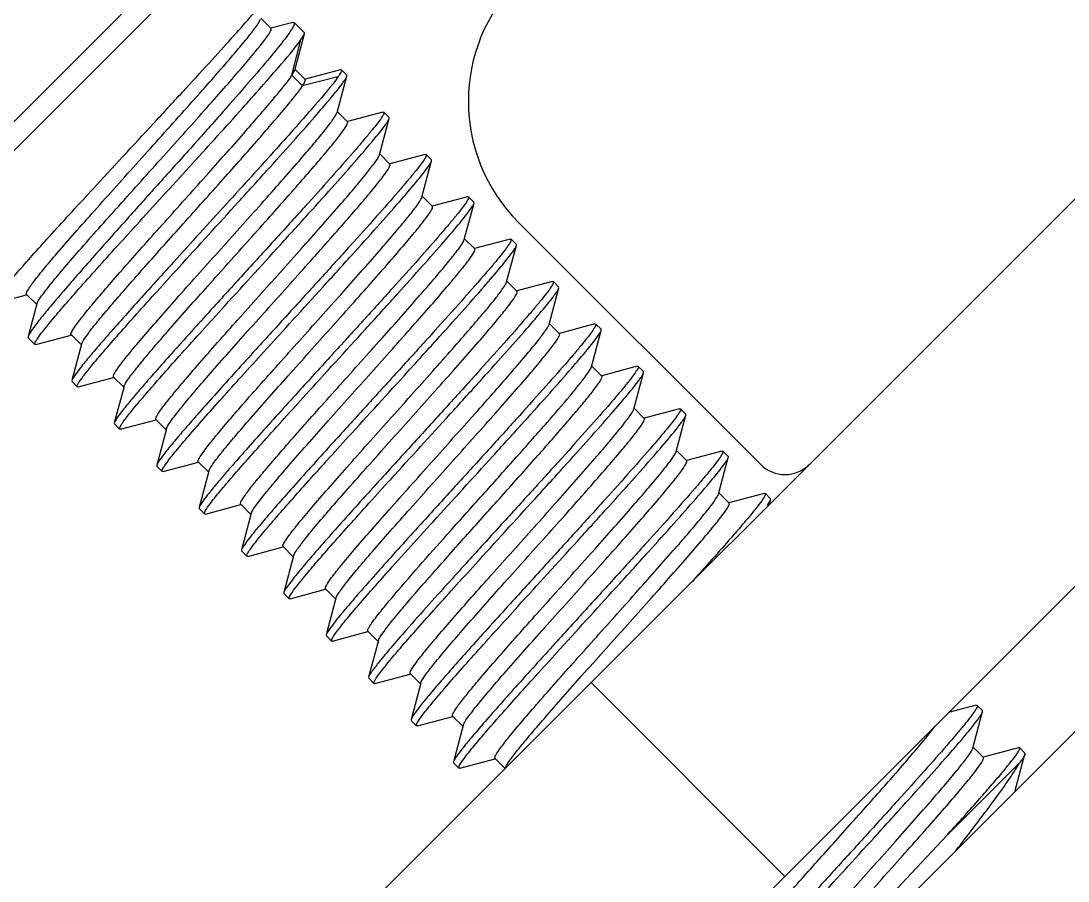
# Model space of a CAD drawing. Extents: x -1396510 to 1250330, y -1892470 to 1623980.
# Drawn here: x -1154975.5 to -1154830, y -61662.6 to -61543.1 of the extents above; entities that cross this region are included whole.
import ezdxf

# ---------------------------------------------------------------- set-up
doc = ezdxf.new("R2010")
doc.units = 0
doc.header["$LTSCALE"] = 1000
doc.header["$MEASUREMENT"] = 0

msp = doc.modelspace()

# ---------------------------------------------------------------- linework, layer by layer
at = {"linetype": 'Continuous'}
for p, q in [((-1154946.73, -61685.53), (-1154755.6, -61494.41)), ((-1154997.57, -61578.19), (-1154943.01, -61523.63)), ((-1154988.46, -61573.12), (-1154948.07, -61532.73)), ((-1154940.73, -61544.15), (-1154942.16, -61542.72)), ((-1154937.71, -61543.29), (-1154940.74, -61544.1)), ((-1154937.71, -61543.29), (-1154937.5, -61543.31)), ((-1154936.09, -61544.72), (-1154937.5, -61543.31)), ((-1154937.44, -61549.91), (-1154936.08, -61544.86)), ((-1154936.58, -61545.71), (-1154936.08, -61544.86)), ((-1154936.08, -61544.86), (-1154936.09, -61544.72)), ((-1154919.8, -61712.46), (-1154751.5, -61544.15)), ((-1154937.82, -61550.63), (-1154936.58, -61545.71)), ((-1154937.82, -61550.63), (-1154937.44, -61549.91)), ((-1154936.35, -61552.1), (-1154937.82, -61550.63)), ((-1154935.98, -61551.22), (-1154937.41, -61549.79)), ((-1154931.43, -61550.87), (-1154936.35, -61552.1)), ((-1154931.08, -61549.86), (-1154936, -61551.17)), ((-1154931.55, -61555.81), (-1154930.19, -61550.75)), ((-1154931.08, -61549.86), (-1154930.94, -61549.87)), ((-1154930.2, -61550.61), (-1154930.94, -61549.87)), ((-1154930.19, -61550.75), (-1154930.2, -61550.61)), ((-1154931.57, -61555.87), (-1154931.55, -61555.81)), ((-1154930.09, -61557.11), (-1154931.52, -61555.68)), ((-1154925.19, -61555.75), (-1154930.11, -61557.06)), ((-1154925.66, -61561.7), (-1154924.3, -61556.64)), ((-1154925.19, -61555.75), (-1154925.05, -61555.76)), ((-1154924.31, -61556.49), (-1154925.05, -61555.76)), ((-1154924.3, -61556.64), (-1154924.31, -61556.49)), ((-1154925.73, -61561.86), (-1154925.66, -61561.7)), ((-1154924.2, -61563), (-1154925.63, -61561.57)), ((-1154919.3, -61561.64), (-1154924.22, -61562.95)), ((-1154919.77, -61567.59), (-1154918.41, -61562.53)), ((-1154919.3, -61561.64), (-1154919.16, -61561.65)), ((-1154918.42, -61562.38), (-1154919.16, -61561.65)), ((-1154918.41, -61562.53), (-1154918.42, -61562.38)), ((-1154918.31, -61568.89), (-1154919.74, -61567.46)), ((-1154913.41, -61567.53), (-1154918.33, -61568.84)), ((-1154913.88, -61573.48), (-1154912.52, -61568.42)), ((-1154913.41, -61567.53), (-1154913.27, -61567.54)), ((-1154912.53, -61568.27), (-1154913.27, -61567.54)), ((-1154912.52, -61568.42), (-1154912.53, -61568.27)), ((-1154906.33, -61571.09), (-1154872.67, -61604.75)), ((-1154912.42, -61574.78), (-1154913.85, -61573.35)), ((-1154907.52, -61573.42), (-1154912.44, -61574.73)), ((-1154907.99, -61579.37), (-1154906.63, -61574.31)), ((-1154907.52, -61573.42), (-1154907.38, -61573.43)), ((-1154906.64, -61574.16), (-1154907.38, -61573.43)), ((-1154906.63, -61574.31), (-1154906.64, -61574.16)), ((-1154906.53, -61580.67), (-1154907.96, -61579.24)), ((-1154901.63, -61579.31), (-1154906.55, -61580.62)), ((-1154901.63, -61579.31), (-1154901.49, -61579.32)), ((-1154900.76, -61580.05), (-1154901.49, -61579.32)), ((-1154900.75, -61580.2), (-1154900.76, -61580.05)), ((-1154979.14, -61582.34), (-1154974.7, -61581.15)), ((-1154974.71, -61581.1), (-1154973.28, -61582.52)), ((-1154902.1, -61585.26), (-1154900.75, -61580.2)), ((-1154973.25, -61582.4), (-1154974.46, -61586.96)), ((-1154973.25, -61582.4), (-1154973.2, -61582.26)), ((-1154900.64, -61586.56), (-1154902.07, -61585.13)), ((-1154895.74, -61585.2), (-1154900.66, -61586.51)), ((-1154895.74, -61585.2), (-1154895.6, -61585.21)), ((-1154894.87, -61585.94), (-1154895.6, -61585.21)), ((-1154894.86, -61586.09), (-1154894.87, -61585.94)), ((-1154974.46, -61586.96), (-1154974.45, -61587.14)), ((-1154973.54, -61588.05), (-1154974.45, -61587.14)), ((-1154973.4, -61588.06), (-1154968.49, -61586.74)), ((-1154968.5, -61586.69), (-1154967.07, -61588.12)), ((-1154896.21, -61591.15), (-1154894.86, -61586.09)), ((-1154967.04, -61587.99), (-1154968.39, -61593.06)), ((-1154894.75, -61592.45), (-1154896.18, -61591.02)), ((-1154889.85, -61591.09), (-1154894.77, -61592.4)), ((-1154889.85, -61591.09), (-1154889.71, -61591.1)), ((-1154888.98, -61591.83), (-1154889.71, -61591.1)), ((-1154968.39, -61593.06), (-1154968.38, -61593.2)), ((-1154967.65, -61593.94), (-1154968.38, -61593.2)), ((-1154967.51, -61593.95), (-1154962.6, -61592.63)), ((-1154962.61, -61592.58), (-1154961.18, -61594.01)), ((-1154890.32, -61597.04), (-1154888.97, -61591.98)), ((-1154888.97, -61591.98), (-1154888.98, -61591.83)), ((-1154967.51, -61593.95), (-1154967.65, -61593.94)), ((-1154961.15, -61593.88), (-1154962.5, -61598.95)), ((-1154888.86, -61598.34), (-1154890.29, -61596.91)), ((-1154883.96, -61596.98), (-1154888.88, -61598.29)), ((-1154883.96, -61596.98), (-1154883.82, -61596.99)), ((-1154883.09, -61597.72), (-1154883.82, -61596.99)), ((-1154962.5, -61598.95), (-1154962.49, -61599.09)), ((-1154961.76, -61599.83), (-1154962.49, -61599.09)), ((-1154961.62, -61599.84), (-1154956.71, -61598.52)), ((-1154956.72, -61598.47), (-1154955.29, -61599.9)), ((-1154884.43, -61602.93), (-1154883.08, -61597.87)), ((-1154883.08, -61597.87), (-1154883.09, -61597.72)), ((-1154961.62, -61599.84), (-1154961.76, -61599.83)), ((-1154955.26, -61599.77), (-1154956.61, -61604.84)), ((-1154882.97, -61604.23), (-1154884.4, -61602.8)), ((-1154878.07, -61602.87), (-1154882.99, -61604.18)), ((-1154878.07, -61602.87), (-1154877.93, -61602.88)), ((-1154877.2, -61603.61), (-1154877.93, -61602.88)), ((-1156263.47, -63076.32), (-1154791.91, -61604.76)), ((-1154956.61, -61604.84), (-1154956.6, -61604.98)), ((-1154955.73, -61605.73), (-1154950.82, -61604.41)), ((-1154950.83, -61604.36), (-1154949.41, -61605.78)), ((-1154878.54, -61608.82), (-1154877.19, -61603.76)), ((-1154955.87, -61605.72), (-1154956.6, -61604.98)), ((-1154955.73, -61605.73), (-1154955.87, -61605.72)), ((-1154949.37, -61605.66), (-1154950.72, -61610.73)), ((-1154877.08, -61610.12), (-1154878.51, -61608.69)), ((-1154872.18, -61608.76), (-1154877.1, -61610.07)), ((-1154872.18, -61608.76), (-1154872.04, -61608.77)), ((-1154871.31, -61609.5), (-1154872.04, -61608.77)), ((-1154950.72, -61610.73), (-1154950.71, -61610.87)), ((-1154949.84, -61611.62), (-1154944.93, -61610.3)), ((-1154944.94, -61610.25), (-1154943.52, -61611.67)), ((-1154871.73, -61610.41), (-1154871.3, -61609.64)), ((-1154871.46, -61610.27), (-1154871.3, -61609.64)), ((-1154871.3, -61609.64), (-1154871.31, -61609.5)), ((-1154949.98, -61611.61), (-1154950.71, -61610.87)), ((-1154949.84, -61611.62), (-1154949.98, -61611.61)), ((-1154943.48, -61611.55), (-1154944.83, -61616.62)), ((-1154943.48, -61611.55), (-1154943.44, -61611.42)), ((-1154943.95, -61617.51), (-1154939.04, -61616.19)), ((-1154939.05, -61616.14), (-1154937.63, -61617.56)), ((-1154944.83, -61616.62), (-1154944.82, -61616.76)), ((-1154944.09, -61617.5), (-1154944.82, -61616.76)), ((-1154943.95, -61617.51), (-1154944.09, -61617.5)), ((-1154937.59, -61617.44), (-1154938.94, -61622.51)), ((-1154938.06, -61623.4), (-1154933.15, -61622.08)), ((-1154933.16, -61622.03), (-1154931.74, -61623.45)), ((-1154938.94, -61622.51), (-1154938.93, -61622.65)), ((-1154938.2, -61623.39), (-1154938.93, -61622.65)), ((-1154938.06, -61623.4), (-1154938.2, -61623.39)), ((-1154931.7, -61623.33), (-1154933.05, -61628.4)), ((-1154932.17, -61629.29), (-1154927.26, -61627.97)), ((-1154927.27, -61627.92), (-1154925.85, -61629.34)), ((-1154933.05, -61628.4), (-1154933.04, -61628.54)), ((-1154932.31, -61629.28), (-1154933.04, -61628.54)), ((-1154932.17, -61629.29), (-1154932.31, -61629.28)), ((-1154925.81, -61629.22), (-1154927.16, -61634.29)), ((-1154926.28, -61635.18), (-1154921.37, -61633.86)), ((-1154921.38, -61633.81), (-1154919.96, -61635.23)), ((-1154927.16, -61634.29), (-1154927.15, -61634.43)), ((-1154926.42, -61635.17), (-1154927.15, -61634.43)), ((-1154926.28, -61635.18), (-1154926.42, -61635.17)), ((-1154919.92, -61635.11), (-1154921.27, -61640.18)), ((-1154869.32, -61661.98), (-1154896.24, -61635.05)), ((-1154842.73, -61638.21), (-1154846.58, -61639.23)), ((-1154842.73, -61638.21), (-1154842.59, -61638.22)), ((-1154841.86, -61638.95), (-1154842.59, -61638.22)), ((-1154920.39, -61641.07), (-1154915.48, -61639.75)), ((-1154915.49, -61639.7), (-1154914.07, -61641.12)), ((-1154843.2, -61644.15), (-1154841.85, -61639.09)), ((-1154841.85, -61639.09), (-1154841.86, -61638.95)), ((-1154921.27, -61640.18), (-1154921.26, -61640.32)), ((-1154920.53, -61641.06), (-1154921.26, -61640.32)), ((-1154920.39, -61641.07), (-1154920.53, -61641.06)), ((-1154914.03, -61641), (-1154915.38, -61646.07)), ((-1154843.27, -61644.32), (-1154843.2, -61644.15)), ((-1154841.74, -61645.46), (-1154843.17, -61644.03)), ((-1154836.84, -61644.1), (-1154841.76, -61645.41)), ((-1154836.7, -61644.11), (-1154836.84, -61644.1)), ((-1154835.97, -61644.84), (-1154836.7, -61644.11)), ((-1154914.5, -61646.96), (-1154909.59, -61645.64)), ((-1154909.6, -61645.59), (-1154908.19, -61647)), ((-1154837.31, -61650.04), (-1154835.96, -61644.98)), ((-1154835.97, -61644.84), (-1154835.96, -61644.98)), ((-1154915.38, -61646.07), (-1154915.37, -61646.21)), ((-1154914.64, -61646.95), (-1154915.37, -61646.21)), ((-1154914.5, -61646.96), (-1154914.64, -61646.95)), ((-1154908.14, -61646.89), (-1154908.11, -61646.79)), ((-1154846.84, -61656.32), (-1154836.71, -61646.2)), ((-1154846.84, -61656.32), (-1154860.18, -61670.51))]:
    msp.add_line(p, q, dxfattribs=at)
for centre, radius, start, end in [((-1154889.5, -61554.27), 23.8, 135.0001, 224.9999), ((-1154869.31, -61601.38), 4.76, 224.9999, 315.0001), ((-1154972.46, -61530.23), 127.77, 319.4798, 320.0674)]:
    msp.add_arc(centre, radius, start, end, dxfattribs=at)
for points, knots in [([(-1154964.98, -61565.91), (-1154962.18, -61562.87), (-1154958.02, -61558.38), (-1154952.64, -61552.56), (-1154949.05, -61548.64), (-1154946.01, -61545.29), (-1154943.9, -61542.91), (-1154942.62, -61541.39), (-1154941.96, -61540.58), (-1154941.55, -61540.01), (-1154941.34, -61539.7), (-1154941.31, -61539.58)], [0, 0, 0, 0, 0.350119, 0.518183, 0.670792, 0.80069, 0.901712, 0.939847, 0.96911, 0.98919, 1, 1, 1, 1]), ([(-1154974.71, -61581.1), (-1154974.75, -61581.05), (-1154974.71, -61580.84), (-1154974.54, -61580.53), (-1154974.21, -61580.02), (-1154973.5, -61579.05), (-1154972.23, -61577.47), (-1154970.31, -61575.2), (-1154967.93, -61572.47), (-1154965.19, -61569.38), (-1154962.19, -61566.03), (-1154958.03, -61561.39), (-1154953.91, -61556.82), (-1154950.02, -61552.45), (-1154947.51, -61549.6), (-1154945.43, -61547.16), (-1154943.81, -61545.23), (-1154942.8, -61543.86), (-1154942.26, -61543.12), (-1154942.19, -61542.83)], [0, 0, 0, 0, 0.003459, 0.010831, 0.022552, 0.038611, 0.0832, 0.143022, 0.215863, 0.299017, 0.389412, 0.483732, 0.670424, 0.756089, 0.83251, 0.897021, 0.947417, 0.982048, 1, 1, 1, 1]), ([(-1154937.5, -61543.31), (-1154937.44, -61543.37), (-1154937.53, -61543.71), (-1154937.8, -61544.17), (-1154938.33, -61544.96), (-1154939.46, -61546.45), (-1154941.45, -61548.88), (-1154944.41, -61552.31), (-1154947.99, -61556.39), (-1154952, -61560.88), (-1154956.23, -61565.59), (-1154959.09, -61568.78), (-1154960.52, -61570.38)], [0, 0, 0, 0, 0.00729, 0.023491, 0.049387, 0.084832, 0.182679, 0.312272, 0.467071, 0.639216, 0.819925, 1, 1, 1, 1]), ([(-1154973.2, -61582.26), (-1154973.04, -61581.92), (-1154972.44, -61581.07), (-1154971.25, -61579.53), (-1154969.5, -61577.46), (-1154966.35, -61573.8), (-1154961.67, -61568.56), (-1154956.7, -61563.03), (-1154952.61, -61558.48), (-1154949.72, -61555.24), (-1154947.1, -61552.28), (-1154944.84, -61549.68), (-1154943.04, -61547.54), (-1154941.85, -61546.06), (-1154941.18, -61545.15), (-1154940.88, -61544.68), (-1154940.73, -61544.39), (-1154940.69, -61544.19), (-1154940.73, -61544.15)], [0, 0, 0, 0, 0.022597, 0.061854, 0.116478, 0.184513, 0.350625, 0.536644, 0.628982, 0.71656, 0.796358, 0.86566, 0.922145, 0.963971, 0.978972, 0.989897, 0.996763, 1, 1, 1, 1]), ([(-1154959.44, -61571.46), (-1154956.98, -61568.76), (-1154952.21, -61563.52), (-1154945.58, -61556.25), (-1154940.4, -61550.38), (-1154937.53, -61547.05), (-1154936.58, -61545.71)], [0, 0, 0, 0, 0.317573, 0.617842, 0.85691, 1, 1, 1, 1]), ([(-1154968.5, -61586.69), (-1154968.54, -61586.65), (-1154968.52, -61586.47), (-1154968.28, -61586.01), (-1154967.62, -61585.06), (-1154966.48, -61583.61), (-1154964.87, -61581.67), (-1154962.85, -61579.33), (-1154960.51, -61576.66), (-1154957.9, -61573.72), (-1154954.18, -61569.56), (-1154949.58, -61564.43), (-1154944.54, -61558.77), (-1154940.65, -61554.25), (-1154938.52, -61551.68), (-1154937.82, -61550.63)], [0, 0, 0, 0, 0.003229, 0.009818, 0.034461, 0.074131, 0.127679, 0.193435, 0.269313, 0.352894, 0.44151, 0.62244, 0.789143, 0.920497, 1, 1, 1, 1]), ([(-1154931.43, -61550.87), (-1154932.37, -61552.21), (-1154935.25, -61555.53), (-1154940.43, -61561.4), (-1154947.05, -61568.67), (-1154951.83, -61573.91), (-1154954.28, -61576.61)], [0, 0, 0, 0, 0.14309, 0.382158, 0.682427, 1, 1, 1, 1]), ([(-1154953.55, -61577.35), (-1154950.79, -61574.32), (-1154946.7, -61569.84), (-1154941.42, -61564.02), (-1154937.88, -61560.09), (-1154934.88, -61556.7), (-1154932.57, -61554), (-1154931.13, -61552.23), (-1154930.44, -61551.24), (-1154930.23, -61550.89), (-1154930.19, -61550.75)], [0, 0, 0, 0, 0.346732, 0.513455, 0.665275, 0.795127, 0.896989, 0.966206, 0.987594, 1, 1, 1, 1]), ([(-1154930.94, -61549.87), (-1154930.86, -61549.95), (-1154931.11, -61550.39), (-1154931.27, -61550.65), (-1154931.43, -61550.87)], [0, 0, 0, 0, 0.284271, 1, 1, 1, 1]), ([(-1154967.04, -61587.99), (-1154966.97, -61587.74), (-1154966.54, -61587.1), (-1154965.7, -61585.93), (-1154964.37, -61584.31), (-1154962.65, -61582.27), (-1154960.57, -61579.87), (-1154957.29, -61576.16), (-1154952.87, -61571.21), (-1154947.56, -61565.29), (-1154942.74, -61559.87), (-1154939.04, -61555.56), (-1154937.01, -61553.1), (-1154936.35, -61552.1)], [0, 0, 0, 0, 0.016663, 0.047692, 0.09239, 0.149487, 0.2173, 0.293813, 0.463619, 0.63876, 0.798451, 0.923769, 1, 1, 1, 1]), ([(-1154936.35, -61552.1), (-1154936.23, -61551.91), (-1154936.08, -61551.68), (-1154935.91, -61551.29), (-1154935.98, -61551.22)], [0, 0, 0, 0, 0.705651, 1, 1, 1, 1]), ([(-1154962.61, -61592.58), (-1154962.65, -61592.54), (-1154962.62, -61592.33), (-1154962.35, -61591.84), (-1154961.62, -61590.79), (-1154960.35, -61589.2), (-1154958.56, -61587.08), (-1154956.36, -61584.53), (-1154953.8, -61581.62), (-1154950.99, -61578.46), (-1154947.05, -61574.06), (-1154943.13, -61569.69), (-1154939.39, -61565.48), (-1154936.95, -61562.7), (-1154934.9, -61560.29), (-1154933.29, -61558.36), (-1154932.23, -61556.95), (-1154931.69, -61556.18), (-1154931.57, -61555.87)], [0, 0, 0, 0, 0.003422, 0.010566, 0.037398, 0.080541, 0.138586, 0.209513, 0.290822, 0.379637, 0.472809, 0.658962, 0.745341, 0.823107, 0.88951, 0.942219, 0.979421, 1, 1, 1, 1]), ([(-1154925.05, -61555.76), (-1154924.99, -61555.82), (-1154925.13, -61556.14), (-1154925.4, -61556.57), (-1154925.95, -61557.34), (-1154926.73, -61558.31), (-1154927.74, -61559.53), (-1154929.49, -61561.58), (-1154932.14, -61564.59), (-1154935.76, -61568.62), (-1154939.81, -61573.08), (-1154944.07, -61577.75), (-1154946.95, -61580.92), (-1154948.39, -61582.5)], [0, 0, 0, 0, 0.006655, 0.022604, 0.048376, 0.083764, 0.128363, 0.181623, 0.311335, 0.466328, 0.638709, 0.819671, 1, 1, 1, 1]), ([(-1154947.66, -61583.24), (-1154944.9, -61580.21), (-1154940.81, -61575.73), (-1154935.53, -61569.91), (-1154931.99, -61565.98), (-1154928.99, -61562.59), (-1154926.68, -61559.89), (-1154925.24, -61558.12), (-1154924.55, -61557.13), (-1154924.34, -61556.78), (-1154924.3, -61556.64)], [0, 0, 0, 0, 0.346732, 0.513452, 0.665274, 0.79513, 0.896993, 0.966207, 0.987594, 1, 1, 1, 1]), ([(-1154960.89, -61593.35), (-1154960.64, -61592.95), (-1154959.93, -61592), (-1154957.91, -61589.48), (-1154954.37, -61585.4), (-1154949.34, -61579.74), (-1154944.7, -61574.56), (-1154940.93, -61570.34), (-1154938.28, -61567.35), (-1154935.88, -61564.62), (-1154933.82, -61562.24), (-1154932.17, -61560.26), (-1154931, -61558.78), (-1154930.33, -61557.81), (-1154930.08, -61557.34), (-1154930.06, -61557.15), (-1154930.09, -61557.11)], [0, 0, 0, 0, 0.029846, 0.074702, 0.203394, 0.369574, 0.551671, 0.641288, 0.726015, 0.803077, 0.869958, 0.924482, 0.964905, 0.990021, 0.99673, 1, 1, 1, 1]), ([(-1154956.72, -61598.47), (-1154956.76, -61598.43), (-1154956.73, -61598.23), (-1154956.47, -61597.74), (-1154955.75, -61596.72), (-1154954.51, -61595.16), (-1154952.76, -61593.07), (-1154950.6, -61590.57), (-1154948.08, -61587.71), (-1154945.32, -61584.6), (-1154941.42, -61580.24), (-1154936.69, -61574.97), (-1154932.26, -61569.97), (-1154929.27, -61566.49), (-1154927.61, -61564.5), (-1154926.47, -61563.03), (-1154925.88, -61562.2), (-1154925.73, -61561.86)], [0, 0, 0, 0, 0.003379, 0.010396, 0.036736, 0.079099, 0.136135, 0.205904, 0.286001, 0.373651, 0.465813, 0.650831, 0.815583, 0.883085, 0.937444, 0.976819, 1, 1, 1, 1]), ([(-1154919.16, -61561.65), (-1154919.1, -61561.71), (-1154919.24, -61562.03), (-1154919.51, -61562.46), (-1154920.06, -61563.23), (-1154920.83, -61564.2), (-1154921.85, -61565.42), (-1154923.6, -61567.47), (-1154926.25, -61570.47), (-1154929.87, -61574.51), (-1154933.92, -61578.97), (-1154938.18, -61583.64), (-1154941.06, -61586.81), (-1154942.5, -61588.39)], [0, 0, 0, 0, 0.006651, 0.022595, 0.048362, 0.083745, 0.12834, 0.1816, 0.311315, 0.466314, 0.638697, 0.819663, 1, 1, 1, 1]), ([(-1154941.77, -61589.13), (-1154939.01, -61586.1), (-1154934.92, -61581.62), (-1154929.64, -61575.8), (-1154926.1, -61571.87), (-1154923.1, -61568.48), (-1154920.79, -61565.78), (-1154919.35, -61564.01), (-1154918.66, -61563.02), (-1154918.45, -61562.67), (-1154918.41, -61562.53)], [0, 0, 0, 0, 0.346742, 0.513465, 0.665282, 0.795135, 0.896996, 0.966208, 0.987595, 1, 1, 1, 1]), ([(-1154955.09, -61599.4), (-1154954.87, -61599.02), (-1154954.21, -61598.11), (-1154952.27, -61595.66), (-1154948.77, -61591.62), (-1154943.75, -61585.96), (-1154939.07, -61580.74), (-1154935.25, -61576.47), (-1154932.56, -61573.44), (-1154930.12, -61570.66), (-1154928.02, -61568.23), (-1154926.33, -61566.21), (-1154925.13, -61564.7), (-1154924.45, -61563.71), (-1154924.19, -61563.23), (-1154924.17, -61563.04), (-1154924.2, -61563)], [0, 0, 0, 0, 0.027356, 0.070178, 0.196347, 0.362014, 0.545205, 0.635768, 0.721577, 0.799762, 0.86771, 0.923162, 0.964301, 0.989868, 0.99669, 1, 1, 1, 1]), ([(-1154979.25, -61582.33), (-1154979.28, -61582.3), (-1154979.23, -61582.12), (-1154979.09, -61581.87), (-1154978.8, -61581.45), (-1154978.18, -61580.63), (-1154977.07, -61579.29), (-1154975.37, -61577.34), (-1154973.25, -61574.95), (-1154970.75, -61572.19), (-1154967.96, -61569.14), (-1154966, -61567.01), (-1154964.98, -61565.91)], [0, 0, 0, 0, 0.006349, 0.020563, 0.043389, 0.074837, 0.162857, 0.282397, 0.430243, 0.602357, 0.794039, 1, 1, 1, 1]), ([(-1154950.83, -61604.36), (-1154950.87, -61604.32), (-1154950.84, -61604.12), (-1154950.59, -61603.64), (-1154949.89, -61602.64), (-1154948.67, -61601.11), (-1154946.96, -61599.06), (-1154944.84, -61596.6), (-1154942.37, -61593.8), (-1154939.64, -61590.73), (-1154935.79, -61586.43), (-1154931.1, -61581.19), (-1154926.67, -61576.2), (-1154923.64, -61572.69), (-1154921.94, -61570.66), (-1154920.72, -61569.11), (-1154920.09, -61568.24), (-1154919.9, -61567.88)], [0, 0, 0, 0, 0.003336, 0.010233, 0.036096, 0.077704, 0.133763, 0.202409, 0.281328, 0.367844, 0.459022, 0.642919, 0.808241, 0.876802, 0.932761, 0.974256, 1, 1, 1, 1]), ([(-1154913.27, -61567.54), (-1154913.21, -61567.6), (-1154913.35, -61567.92), (-1154913.62, -61568.35), (-1154914.18, -61569.12), (-1154914.95, -61570.09), (-1154915.96, -61571.31), (-1154917.71, -61573.36), (-1154920.36, -61576.37), (-1154923.98, -61580.4), (-1154928.03, -61584.86), (-1154932.29, -61589.53), (-1154935.17, -61592.7), (-1154936.61, -61594.28)], [0, 0, 0, 0, 0.006667, 0.022629, 0.048411, 0.083806, 0.128409, 0.181673, 0.311386, 0.466369, 0.638735, 0.819685, 1, 1, 1, 1]), ([(-1154935.88, -61595.02), (-1154933.12, -61591.99), (-1154929.03, -61587.51), (-1154923.75, -61581.69), (-1154920.21, -61577.76), (-1154917.21, -61574.37), (-1154914.9, -61571.67), (-1154913.46, -61569.9), (-1154912.77, -61568.91), (-1154912.56, -61568.56), (-1154912.52, -61568.42)], [0, 0, 0, 0, 0.346729, 0.513452, 0.665273, 0.795127, 0.896989, 0.966206, 0.987594, 1, 1, 1, 1]), ([(-1154949.27, -61605.42), (-1154949.09, -61605.07), (-1154948.48, -61604.21), (-1154947.29, -61602.69), (-1154945.6, -61600.67), (-1154942.59, -61597.17), (-1154938.15, -61592.18), (-1154933.45, -61586.93), (-1154929.58, -61582.6), (-1154926.84, -61579.52), (-1154924.36, -61576.7), (-1154922.22, -61574.22), (-1154920.49, -61572.16), (-1154919.27, -61570.62), (-1154918.56, -61569.61), (-1154918.3, -61569.13), (-1154918.27, -61568.93), (-1154918.31, -61568.89)], [0, 0, 0, 0, 0.024821, 0.065556, 0.120941, 0.189123, 0.354243, 0.538544, 0.630075, 0.716999, 0.796339, 0.865388, 0.921797, 0.963675, 0.989709, 0.996648, 1, 1, 1, 1]), ([(-1154960.52, -61570.38), (-1154962.32, -61572.4), (-1154964.93, -61575.31), (-1154968.19, -61579.03), (-1154970.22, -61581.39), (-1154971.89, -61583.38), (-1154973.17, -61584.96), (-1154973.98, -61586.09), (-1154974.4, -61586.71), (-1154974.46, -61586.96)], [0, 0, 0, 0, 0.375078, 0.540028, 0.684568, 0.805261, 0.899295, 0.964563, 1, 1, 1, 1]), ([(-1154973.54, -61588.05), (-1154973.57, -61588.01), (-1154973.54, -61587.83), (-1154973.39, -61587.57), (-1154973.12, -61587.13), (-1154972.5, -61586.3), (-1154971.41, -61584.94), (-1154969.74, -61582.97), (-1154967.63, -61580.56), (-1154965.16, -61577.78), (-1154962.39, -61574.71), (-1154960.44, -61572.56), (-1154959.44, -61571.46)], [0, 0, 0, 0, 0.006771, 0.021181, 0.04412, 0.075632, 0.16369, 0.283183, 0.430908, 0.602844, 0.794296, 1, 1, 1, 1]), ([(-1154944.94, -61610.25), (-1154944.98, -61610.21), (-1154944.95, -61610.02), (-1154944.7, -61609.54), (-1154944.02, -61608.56), (-1154942.83, -61607.06), (-1154941.16, -61605.06), (-1154939.08, -61602.64), (-1154936.65, -61599.88), (-1154933.97, -61596.87), (-1154930.17, -61592.61), (-1154925.5, -61587.41), (-1154920.48, -61581.74), (-1154916.97, -61577.69), (-1154914.99, -61575.22), (-1154914.32, -61574.29), (-1154914.09, -61573.91)], [0, 0, 0, 0, 0.003295, 0.010076, 0.035478, 0.076355, 0.131468, 0.199026, 0.276801, 0.362215, 0.452433, 0.635226, 0.801083, 0.928174, 0.971737, 1, 1, 1, 1]), ([(-1154907.38, -61573.43), (-1154907.32, -61573.49), (-1154907.46, -61573.81), (-1154907.73, -61574.24), (-1154908.28, -61575.01), (-1154909.06, -61575.98), (-1154910.07, -61577.2), (-1154911.82, -61579.25), (-1154914.47, -61582.25), (-1154918.09, -61586.28), (-1154922.14, -61590.75), (-1154926.4, -61595.42), (-1154929.28, -61598.59), (-1154930.72, -61600.17)], [0, 0, 0, 0, 0.006649, 0.022593, 0.04836, 0.083744, 0.12834, 0.181598, 0.311311, 0.466309, 0.638695, 0.819663, 1, 1, 1, 1]), ([(-1154929.99, -61600.91), (-1154927.23, -61597.88), (-1154923.14, -61593.4), (-1154917.86, -61587.58), (-1154914.32, -61583.65), (-1154911.32, -61580.26), (-1154909.01, -61577.56), (-1154907.57, -61575.79), (-1154906.88, -61574.8), (-1154906.67, -61574.45), (-1154906.63, -61574.31)], [0, 0, 0, 0, 0.346736, 0.513457, 0.665278, 0.795134, 0.896995, 0.966207, 0.987595, 1, 1, 1, 1]), ([(-1154914.09, -61573.91), (-1154914.06, -61573.86), (-1154913.98, -61573.73), (-1154913.91, -61573.58), (-1154913.88, -61573.48)], [0, 0, 0, 0, 0.314049, 1, 1, 1, 1]), ([(-1154943.44, -61611.42), (-1154943.3, -61611.1), (-1154942.73, -61610.29), (-1154941.61, -61608.84), (-1154939.97, -61606.87), (-1154936.99, -61603.4), (-1154932.56, -61598.4), (-1154927.82, -61593.11), (-1154923.91, -61588.74), (-1154921.13, -61585.61), (-1154918.6, -61582.74), (-1154916.41, -61580.22), (-1154914.66, -61578.12), (-1154913.4, -61576.55), (-1154912.68, -61575.52), (-1154912.42, -61575.02), (-1154912.38, -61574.82), (-1154912.42, -61574.78)], [0, 0, 0, 0, 0.022244, 0.060839, 0.114606, 0.181715, 0.346252, 0.531679, 0.624204, 0.712272, 0.792803, 0.862987, 0.920385, 0.963027, 0.989543, 0.996606, 1, 1, 1, 1]), ([(-1154954.28, -61576.61), (-1154956.12, -61578.63), (-1154958.75, -61581.54), (-1154962.07, -61585.26), (-1154964.13, -61587.6), (-1154965.81, -61589.57), (-1154967.1, -61591.13), (-1154967.91, -61592.23), (-1154968.33, -61592.83), (-1154968.39, -61593.06)], [0, 0, 0, 0, 0.377471, 0.543197, 0.688119, 0.808734, 0.902176, 0.966298, 1, 1, 1, 1]), ([(-1154967.65, -61593.94), (-1154967.68, -61593.9), (-1154967.65, -61593.72), (-1154967.4, -61593.27), (-1154966.71, -61592.31), (-1154965.52, -61590.84), (-1154963.85, -61588.86), (-1154961.74, -61586.46), (-1154959.27, -61583.68), (-1154956.5, -61580.6), (-1154954.55, -61578.45), (-1154953.55, -61577.35)], [0, 0, 0, 0, 0.006752, 0.02114, 0.075534, 0.163574, 0.283062, 0.430797, 0.602759, 0.794252, 1, 1, 1, 1]), ([(-1154939.05, -61616.14), (-1154939.09, -61616.1), (-1154939.06, -61615.89), (-1154938.78, -61615.39), (-1154938.04, -61614.33), (-1154936.75, -61612.72), (-1154934.94, -61610.56), (-1154932.7, -61607.98), (-1154930.11, -61605.04), (-1154927.27, -61601.85), (-1154923.3, -61597.41), (-1154919.36, -61593.01), (-1154915.62, -61588.8), (-1154913.19, -61586.02), (-1154911.16, -61583.64), (-1154909.59, -61581.75), (-1154908.59, -61580.39), (-1154908.07, -61579.66), (-1154907.99, -61579.37)], [0, 0, 0, 0, 0.003453, 0.010691, 0.037881, 0.081592, 0.14037, 0.212138, 0.294327, 0.383985, 0.477885, 0.664852, 0.751185, 0.82854, 0.894141, 0.945651, 0.981282, 1, 1, 1, 1]), ([(-1154901.49, -61579.32), (-1154901.43, -61579.38), (-1154901.57, -61579.7), (-1154901.84, -61580.13), (-1154902.4, -61580.9), (-1154903.17, -61581.87), (-1154904.18, -61583.09), (-1154905.93, -61585.14), (-1154908.58, -61588.14), (-1154912.2, -61592.18), (-1154916.25, -61596.64), (-1154920.51, -61601.31), (-1154923.39, -61604.48), (-1154924.83, -61606.06)], [0, 0, 0, 0, 0.006656, 0.022605, 0.048376, 0.083762, 0.128359, 0.181619, 0.311334, 0.466329, 0.638707, 0.819669, 1, 1, 1, 1]), ([(-1154937.59, -61617.44), (-1154937.52, -61617.15), (-1154937, -61616.42), (-1154936, -61615.06), (-1154934.43, -61613.17), (-1154932.4, -61610.79), (-1154929.97, -61608.02), (-1154926.23, -61603.8), (-1154922.29, -61599.4), (-1154918.32, -61594.96), (-1154915.47, -61591.77), (-1154912.88, -61588.83), (-1154910.64, -61586.25), (-1154908.84, -61584.09), (-1154907.55, -61582.48), (-1154906.8, -61581.42), (-1154906.53, -61580.92), (-1154906.49, -61580.71), (-1154906.53, -61580.67)], [0, 0, 0, 0, 0.01868, 0.054278, 0.105764, 0.171349, 0.248696, 0.335028, 0.522011, 0.615926, 0.705601, 0.787809, 0.859594, 0.918387, 0.96211, 0.989307, 0.996546, 1, 1, 1, 1]), ([(-1154924.1, -61606.8), (-1154921.34, -61603.77), (-1154917.25, -61599.29), (-1154911.97, -61593.47), (-1154908.43, -61589.54), (-1154905.43, -61586.15), (-1154903.12, -61583.45), (-1154901.68, -61581.68), (-1154900.99, -61580.69), (-1154900.78, -61580.34), (-1154900.75, -61580.2)], [0, 0, 0, 0, 0.346741, 0.513465, 0.665282, 0.795133, 0.896994, 0.966208, 0.987595, 1, 1, 1, 1]), ([(-1154948.39, -61582.5), (-1154950.23, -61584.52), (-1154952.86, -61587.43), (-1154956.18, -61591.15), (-1154958.24, -61593.49), (-1154959.92, -61595.46), (-1154961.21, -61597.02), (-1154962.02, -61598.12), (-1154962.44, -61598.72), (-1154962.5, -61598.95)], [0, 0, 0, 0, 0.377475, 0.543201, 0.68812, 0.808733, 0.902175, 0.966298, 1, 1, 1, 1]), ([(-1154961.76, -61599.83), (-1154961.79, -61599.79), (-1154961.76, -61599.61), (-1154961.61, -61599.35), (-1154961.34, -61598.91), (-1154960.72, -61598.08), (-1154959.63, -61596.72), (-1154957.96, -61594.75), (-1154955.85, -61592.34), (-1154953.38, -61589.56), (-1154950.61, -61586.49), (-1154948.66, -61584.34), (-1154947.66, -61583.24)], [0, 0, 0, 0, 0.006766, 0.021171, 0.044105, 0.075616, 0.163673, 0.283167, 0.430893, 0.602828, 0.794287, 1, 1, 1, 1]), ([(-1154933.16, -61622.03), (-1154933.2, -61621.99), (-1154933.17, -61621.78), (-1154932.89, -61621.28), (-1154932.15, -61620.22), (-1154930.86, -61618.61), (-1154929.05, -61616.45), (-1154926.81, -61613.87), (-1154924.22, -61610.93), (-1154921.38, -61607.74), (-1154917.41, -61603.3), (-1154913.47, -61598.9), (-1154909.73, -61594.69), (-1154907.3, -61591.91), (-1154905.27, -61589.53), (-1154903.7, -61587.64), (-1154902.7, -61586.28), (-1154902.18, -61585.55), (-1154902.1, -61585.26)], [0, 0, 0, 0, 0.003453, 0.010691, 0.03788, 0.081592, 0.14037, 0.212137, 0.294327, 0.383985, 0.477885, 0.664852, 0.751185, 0.82854, 0.894141, 0.945652, 0.981282, 1, 1, 1, 1]), ([(-1154895.6, -61585.21), (-1154895.54, -61585.27), (-1154895.68, -61585.59), (-1154895.95, -61586.02), (-1154896.51, -61586.79), (-1154897.28, -61587.76), (-1154898.29, -61588.98), (-1154900.04, -61591.03), (-1154902.69, -61594.04), (-1154906.31, -61598.07), (-1154910.36, -61602.53), (-1154914.62, -61607.2), (-1154917.5, -61610.37), (-1154918.94, -61611.95)], [0, 0, 0, 0, 0.006666, 0.022627, 0.048408, 0.083802, 0.128406, 0.181669, 0.311381, 0.466364, 0.638732, 0.819683, 1, 1, 1, 1]), ([(-1154931.7, -61623.33), (-1154931.63, -61623.04), (-1154931.11, -61622.31), (-1154930.11, -61620.95), (-1154928.54, -61619.06), (-1154926.51, -61616.68), (-1154924.08, -61613.91), (-1154920.34, -61609.69), (-1154916.4, -61605.29), (-1154912.43, -61600.85), (-1154909.58, -61597.66), (-1154906.99, -61594.72), (-1154904.76, -61592.14), (-1154902.95, -61589.98), (-1154901.66, -61588.37), (-1154900.91, -61587.31), (-1154900.64, -61586.81), (-1154900.6, -61586.6), (-1154900.64, -61586.56)], [0, 0, 0, 0, 0.01868, 0.054279, 0.105765, 0.171349, 0.248696, 0.335028, 0.522011, 0.615926, 0.705601, 0.787809, 0.859593, 0.918386, 0.962109, 0.989307, 0.996546, 1, 1, 1, 1]), ([(-1154918.21, -61612.69), (-1154915.45, -61609.66), (-1154911.36, -61605.18), (-1154906.08, -61599.36), (-1154902.54, -61595.43), (-1154899.54, -61592.04), (-1154897.23, -61589.34), (-1154895.79, -61587.57), (-1154895.1, -61586.58), (-1154894.89, -61586.23), (-1154894.86, -61586.09)], [0, 0, 0, 0, 0.346729, 0.51345, 0.665272, 0.795127, 0.896989, 0.966206, 0.987594, 1, 1, 1, 1]), ([(-1154973.4, -61588.06), (-1154973.42, -61588.07), (-1154973.47, -61588.08), (-1154973.52, -61588.06), (-1154973.54, -61588.05)], [0, 0, 0, 0, 0.601135, 1, 1, 1, 1]), ([(-1154942.5, -61588.39), (-1154944.34, -61590.41), (-1154946.98, -61593.32), (-1154950.29, -61597.04), (-1154952.35, -61599.38), (-1154954.03, -61601.35), (-1154955.32, -61602.91), (-1154956.13, -61604.01), (-1154956.55, -61604.61), (-1154956.61, -61604.84)], [0, 0, 0, 0, 0.377469, 0.54319, 0.688109, 0.808726, 0.902172, 0.966298, 1, 1, 1, 1]), ([(-1154955.87, -61605.72), (-1154955.9, -61605.68), (-1154955.87, -61605.5), (-1154955.72, -61605.23), (-1154955.45, -61604.8), (-1154954.83, -61603.97), (-1154953.74, -61602.61), (-1154952.07, -61600.64), (-1154949.96, -61598.23), (-1154947.49, -61595.45), (-1154944.72, -61592.38), (-1154942.77, -61590.23), (-1154941.77, -61589.13)], [0, 0, 0, 0, 0.006767, 0.021173, 0.044108, 0.075618, 0.163672, 0.283161, 0.430888, 0.602828, 0.79429, 1, 1, 1, 1]), ([(-1154923.04, -61622.21), (-1154920.49, -61619.23), (-1154916.38, -61614.61), (-1154910.78, -61608.36), (-1154906.47, -61603.55), (-1154902.6, -61599.17), (-1154899.81, -61595.95), (-1154898.06, -61593.82), (-1154897.15, -61592.66), (-1154896.56, -61591.81), (-1154896.26, -61591.34), (-1154896.21, -61591.15)], [0, 0, 0, 0, 0.286554, 0.451144, 0.612857, 0.758908, 0.877771, 0.923988, 0.960141, 0.985576, 1, 1, 1, 1]), ([(-1154889.71, -61591.1), (-1154889.65, -61591.15), (-1154889.79, -61591.48), (-1154890.06, -61591.91), (-1154890.61, -61592.68), (-1154891.39, -61593.65), (-1154892.4, -61594.87), (-1154894.15, -61596.92), (-1154896.8, -61599.92), (-1154900.42, -61603.95), (-1154904.47, -61608.42), (-1154908.73, -61613.09), (-1154911.61, -61616.26), (-1154913.05, -61617.84)], [0, 0, 0, 0, 0.006647, 0.022588, 0.048354, 0.083736, 0.128331, 0.181588, 0.311302, 0.466302, 0.63869, 0.81966, 1, 1, 1, 1]), ([(-1154921.56, -61623.68), (-1154920.33, -61622.24), (-1154917.62, -61619.15), (-1154913.33, -61614.32), (-1154908.75, -61609.22), (-1154904.31, -61604.25), (-1154900.9, -61600.38), (-1154898.55, -61597.65), (-1154897.15, -61595.98), (-1154896.07, -61594.64), (-1154895.27, -61593.57), (-1154894.89, -61592.98), (-1154894.68, -61592.53), (-1154894.75, -61592.45)], [0, 0, 0, 0, 0.137738, 0.299104, 0.470269, 0.636529, 0.783614, 0.845932, 0.898929, 0.941483, 0.972724, 0.99211, 1, 1, 1, 1]), ([(-1154912.32, -61618.58), (-1154909.56, -61615.55), (-1154905.47, -61611.07), (-1154900.19, -61605.25), (-1154896.65, -61601.32), (-1154893.65, -61597.93), (-1154891.34, -61595.23), (-1154889.9, -61593.46), (-1154889.21, -61592.47), (-1154889, -61592.12), (-1154888.97, -61591.98)], [0, 0, 0, 0, 0.346739, 0.513462, 0.665282, 0.795137, 0.896997, 0.966208, 0.987595, 1, 1, 1, 1]), ([(-1154961.15, -61593.88), (-1154961.14, -61593.85), (-1154961.08, -61593.66), (-1154960.97, -61593.49), (-1154960.89, -61593.35)], [0, 0, 0, 0, 0.179935, 1, 1, 1, 1]), ([(-1154936.61, -61594.28), (-1154938.45, -61596.3), (-1154941.09, -61599.21), (-1154944.4, -61602.93), (-1154946.46, -61605.27), (-1154948.14, -61607.24), (-1154949.43, -61608.8), (-1154950.24, -61609.9), (-1154950.66, -61610.5), (-1154950.72, -61610.73)], [0, 0, 0, 0, 0.377473, 0.543199, 0.688121, 0.808735, 0.902176, 0.966298, 1, 1, 1, 1]), ([(-1154949.98, -61611.61), (-1154950.01, -61611.57), (-1154949.98, -61611.39), (-1154949.73, -61610.94), (-1154949.04, -61609.98), (-1154947.86, -61608.51), (-1154946.18, -61606.53), (-1154944.07, -61604.13), (-1154941.6, -61601.35), (-1154938.83, -61598.27), (-1154936.88, -61596.12), (-1154935.88, -61595.02)], [0, 0, 0, 0, 0.006751, 0.021138, 0.075529, 0.16357, 0.28306, 0.430795, 0.602757, 0.794251, 1, 1, 1, 1]), ([(-1154921.38, -61633.81), (-1154921.42, -61633.77), (-1154921.39, -61633.57), (-1154921.13, -61633.08), (-1154920.42, -61632.06), (-1154919.18, -61630.51), (-1154917.45, -61628.44), (-1154915.29, -61625.95), (-1154912.79, -61623.1), (-1154910.04, -61620), (-1154906.15, -61615.66), (-1154901.43, -61610.4), (-1154897, -61605.4), (-1154894, -61601.91), (-1154892.33, -61599.91), (-1154891.17, -61598.42), (-1154890.57, -61597.58), (-1154890.4, -61597.24)], [0, 0, 0, 0, 0.003367, 0.010351, 0.036559, 0.078715, 0.135482, 0.204942, 0.284715, 0.372053, 0.463946, 0.648657, 0.813568, 0.881362, 0.93616, 0.976118, 1, 1, 1, 1]), ([(-1154883.82, -61596.99), (-1154883.76, -61597.05), (-1154883.9, -61597.37), (-1154884.17, -61597.8), (-1154884.73, -61598.57), (-1154885.5, -61599.54), (-1154886.51, -61600.76), (-1154888.26, -61602.81), (-1154890.91, -61605.81), (-1154894.53, -61609.85), (-1154898.58, -61614.31), (-1154902.84, -61618.98), (-1154905.72, -61622.15), (-1154907.16, -61623.73)], [0, 0, 0, 0, 0.00666, 0.022615, 0.04839, 0.083779, 0.128378, 0.18164, 0.311353, 0.466345, 0.638718, 0.819676, 1, 1, 1, 1]), ([(-1154919.77, -61634.77), (-1154919.56, -61634.4), (-1154918.92, -61633.51), (-1154916.99, -61631.08), (-1154913.51, -61627.05), (-1154908.49, -61621.39), (-1154903.81, -61616.16), (-1154899.97, -61611.88), (-1154897.27, -61608.83), (-1154894.81, -61606.04), (-1154892.7, -61603.6), (-1154891.01, -61601.57), (-1154889.8, -61600.05), (-1154889.11, -61599.05), (-1154888.85, -61598.57), (-1154888.83, -61598.38), (-1154888.86, -61598.34)], [0, 0, 0, 0, 0.026671, 0.06893, 0.194398, 0.35992, 0.543412, 0.634236, 0.720346, 0.798842, 0.867086, 0.922795, 0.964133, 0.989825, 0.996679, 1, 1, 1, 1]), ([(-1154906.43, -61624.46), (-1154903.67, -61621.43), (-1154899.58, -61616.96), (-1154894.3, -61611.14), (-1154890.76, -61607.21), (-1154887.76, -61603.82), (-1154885.45, -61601.12), (-1154884.01, -61599.35), (-1154883.32, -61598.36), (-1154883.11, -61598.01), (-1154883.08, -61597.87)], [0, 0, 0, 0, 0.346736, 0.51346, 0.665278, 0.795129, 0.896991, 0.966207, 0.987594, 1, 1, 1, 1]), ([(-1154955.26, -61599.77), (-1154955.26, -61599.75), (-1154955.21, -61599.62), (-1154955.14, -61599.49), (-1154955.09, -61599.4)], [0, 0, 0, 0, 0.191347, 1, 1, 1, 1]), ([(-1154930.72, -61600.17), (-1154932.56, -61602.19), (-1154935.2, -61605.1), (-1154938.51, -61608.82), (-1154940.57, -61611.16), (-1154942.25, -61613.13), (-1154943.54, -61614.69), (-1154944.35, -61615.79), (-1154944.77, -61616.39), (-1154944.83, -61616.62)], [0, 0, 0, 0, 0.377472, 0.543198, 0.688116, 0.80873, 0.902174, 0.966298, 1, 1, 1, 1]), ([(-1154944.09, -61617.5), (-1154944.12, -61617.46), (-1154944.09, -61617.28), (-1154943.94, -61617.01), (-1154943.67, -61616.58), (-1154943.05, -61615.75), (-1154941.96, -61614.39), (-1154940.29, -61612.42), (-1154938.18, -61610.01), (-1154935.71, -61607.23), (-1154932.94, -61604.16), (-1154930.99, -61602.01), (-1154929.99, -61600.91)], [0, 0, 0, 0, 0.006771, 0.021182, 0.044122, 0.075636, 0.163698, 0.283193, 0.430917, 0.602849, 0.794297, 1, 1, 1, 1]), ([(-1154915.49, -61639.7), (-1154915.53, -61639.66), (-1154915.5, -61639.46), (-1154915.25, -61638.98), (-1154914.56, -61637.99), (-1154913.34, -61636.46), (-1154911.65, -61634.43), (-1154909.53, -61631.98), (-1154907.08, -61629.19), (-1154904.36, -61626.14), (-1154900.53, -61621.85), (-1154895.84, -61616.62), (-1154890.82, -61610.95), (-1154887.34, -61606.93), (-1154885.43, -61604.51), (-1154884.78, -61603.62), (-1154884.58, -61603.25)], [0, 0, 0, 0, 0.003325, 0.01019, 0.035926, 0.077333, 0.133131, 0.201479, 0.280083, 0.366297, 0.457211, 0.640807, 0.806278, 0.931503, 0.973566, 1, 1, 1, 1]), ([(-1154877.93, -61602.88), (-1154877.87, -61602.94), (-1154878.01, -61603.26), (-1154878.28, -61603.69), (-1154878.84, -61604.46), (-1154879.61, -61605.43), (-1154880.62, -61606.65), (-1154882.37, -61608.7), (-1154885.02, -61611.7), (-1154888.64, -61615.74), (-1154892.69, -61620.2), (-1154896.95, -61624.87), (-1154899.83, -61628.04), (-1154901.27, -61629.62)], [0, 0, 0, 0, 0.006659, 0.022614, 0.048389, 0.08378, 0.128381, 0.181643, 0.311354, 0.466343, 0.638718, 0.819677, 1, 1, 1, 1]), ([(-1154884.58, -61603.25), (-1154884.56, -61603.22), (-1154884.51, -61603.12), (-1154884.46, -61603.01), (-1154884.43, -61602.93)], [0, 0, 0, 0, 0.304789, 1, 1, 1, 1]), ([(-1154913.95, -61640.79), (-1154913.78, -61640.44), (-1154913.18, -61639.6), (-1154912.01, -61638.1), (-1154910.33, -61636.09), (-1154907.33, -61632.6), (-1154902.89, -61627.61), (-1154898.18, -61622.35), (-1154894.3, -61618.01), (-1154891.55, -61614.92), (-1154889.05, -61612.08), (-1154886.9, -61609.59), (-1154885.17, -61607.52), (-1154883.93, -61605.97), (-1154883.23, -61604.96), (-1154882.97, -61604.47), (-1154882.94, -61604.27), (-1154882.97, -61604.23)], [0, 0, 0, 0, 0.024124, 0.064282, 0.119231, 0.187126, 0.352091, 0.536696, 0.628496, 0.715727, 0.795388, 0.864742, 0.921417, 0.963501, 0.989664, 0.996637, 1, 1, 1, 1]), ([(-1154900.54, -61630.35), (-1154897.78, -61627.32), (-1154893.7, -61622.85), (-1154888.41, -61617.03), (-1154884.87, -61613.1), (-1154881.87, -61609.71), (-1154879.56, -61607.01), (-1154878.12, -61605.24), (-1154877.43, -61604.25), (-1154877.22, -61603.9), (-1154877.19, -61603.76)], [0, 0, 0, 0, 0.346729, 0.513449, 0.665271, 0.795127, 0.896991, 0.966206, 0.987594, 1, 1, 1, 1]), ([(-1154877.19, -61603.76), (-1154877.18, -61603.73), (-1154877.17, -61603.68), (-1154877.18, -61603.63), (-1154877.2, -61603.61)], [0, 0, 0, 0, 0.601161, 1, 1, 1, 1]), ([(-1154924.83, -61606.06), (-1154926.67, -61608.08), (-1154929.31, -61610.99), (-1154932.62, -61614.71), (-1154934.68, -61617.05), (-1154936.36, -61619.02), (-1154937.65, -61620.58), (-1154938.46, -61621.68), (-1154938.88, -61622.28), (-1154938.94, -61622.51)], [0, 0, 0, 0, 0.377469, 0.543192, 0.688113, 0.80873, 0.902174, 0.966298, 1, 1, 1, 1]), ([(-1154938.2, -61623.39), (-1154938.23, -61623.35), (-1154938.2, -61623.17), (-1154937.95, -61622.71), (-1154937.26, -61621.76), (-1154936.07, -61620.29), (-1154934.4, -61618.31), (-1154932.29, -61615.9), (-1154929.82, -61613.12), (-1154927.05, -61610.05), (-1154925.1, -61607.9), (-1154924.1, -61606.8)], [0, 0, 0, 0, 0.006762, 0.021162, 0.075574, 0.163623, 0.283112, 0.430844, 0.602794, 0.794271, 1, 1, 1, 1]), ([(-1154878.77, -61609.29), (-1154878.74, -61609.24), (-1154878.66, -61609.09), (-1154878.57, -61608.93), (-1154878.54, -61608.82)], [0, 0, 0, 0, 0.3172, 1, 1, 1, 1]), ([(-1154872.04, -61608.77), (-1154871.96, -61608.84), (-1154872.22, -61609.3), (-1154872.6, -61609.89), (-1154873.45, -61610.99), (-1154874.1, -61611.78), (-1154874.49, -61612.25)], [0, 0, 0, 0, 0.075429, 0.266547, 0.576308, 1, 1, 1, 1]), ([(-1154909.6, -61645.59), (-1154909.64, -61645.55), (-1154909.61, -61645.36), (-1154909.37, -61644.89), (-1154908.69, -61643.91), (-1154907.51, -61642.42), (-1154905.84, -61640.42), (-1154903.77, -61638.02), (-1154901.36, -61635.27), (-1154898.69, -61632.27), (-1154894.9, -61628.03), (-1154890.24, -61622.84), (-1154885.22, -61617.17), (-1154881.7, -61613.11), (-1154879.7, -61610.62), (-1154879.01, -61609.68), (-1154878.77, -61609.29)], [0, 0, 0, 0, 0.003284, 0.010034, 0.035314, 0.075996, 0.130857, 0.198124, 0.275593, 0.360713, 0.450674, 0.633169, 0.799165, 0.926943, 0.97106, 1, 1, 1, 1]), ([(-1154908.11, -61646.79), (-1154907.98, -61646.47), (-1154907.42, -61645.68), (-1154906.33, -61644.25), (-1154904.7, -61642.29), (-1154901.73, -61638.83), (-1154897.3, -61633.82), (-1154892.55, -61628.53), (-1154888.63, -61624.14), (-1154885.83, -61621), (-1154883.29, -61618.12), (-1154881.1, -61615.58), (-1154879.33, -61613.47), (-1154878.07, -61611.89), (-1154877.34, -61610.86), (-1154877.08, -61610.36), (-1154877.04, -61610.16), (-1154877.08, -61610.12)], [0, 0, 0, 0, 0.021536, 0.05954, 0.112858, 0.179669, 0.34404, 0.529776, 0.622575, 0.71096, 0.791822, 0.86232, 0.919992, 0.962847, 0.989497, 0.996594, 1, 1, 1, 1]), ([(-1154918.94, -61611.95), (-1154920.78, -61613.97), (-1154923.42, -61616.88), (-1154926.73, -61620.6), (-1154928.79, -61622.94), (-1154930.47, -61624.91), (-1154931.76, -61626.47), (-1154932.57, -61627.57), (-1154932.99, -61628.17), (-1154933.05, -61628.4)], [0, 0, 0, 0, 0.377477, 0.543204, 0.688124, 0.808736, 0.902176, 0.966298, 1, 1, 1, 1]), ([(-1154927.13, -61622.63), (-1154926.49, -61621.9), (-1154923.54, -61618.56), (-1154920.55, -61615.26), (-1154918.21, -61612.69)], [0, 0, 0, 0, 0.218874, 1, 1, 1, 1]), ([(-1154875.33, -61613.25), (-1154875.81, -61613.8), (-1154878.06, -61616.4), (-1154880.36, -61618.96), (-1154882.18, -61620.98)], [0, 0, 0, 0, 0.210449, 1, 1, 1, 1]), ([(-1154913.05, -61617.84), (-1154913.88, -61618.75), (-1154916.87, -61622.05), (-1154919.85, -61625.36), (-1154921.98, -61627.79)], [0, 0, 0, 0, 0.276498, 1, 1, 1, 1]), ([(-1154926.42, -61635.17), (-1154926.45, -61635.13), (-1154926.42, -61634.95), (-1154926.27, -61634.68), (-1154926, -61634.25), (-1154925.38, -61633.42), (-1154924.29, -61632.06), (-1154922.62, -61630.09), (-1154920.51, -61627.68), (-1154918.04, -61624.9), (-1154915.27, -61621.82), (-1154913.32, -61619.68), (-1154912.32, -61618.58)], [0, 0, 0, 0, 0.006773, 0.021185, 0.044127, 0.075642, 0.163704, 0.283198, 0.430922, 0.602854, 0.7943, 1, 1, 1, 1]), ([(-1154927.27, -61627.92), (-1154927.31, -61627.88), (-1154927.27, -61627.66), (-1154927.1, -61627.35), (-1154926.78, -61626.84), (-1154926.07, -61625.87), (-1154924.81, -61624.3), (-1154923.68, -61622.97), (-1154923.04, -61622.21)], [0, 0, 0, 0, 0.024283, 0.075823, 0.157761, 0.269998, 0.581723, 1, 1, 1, 1]), ([(-1154932.31, -61629.28), (-1154932.35, -61629.23), (-1154932.27, -61628.98), (-1154932.07, -61628.64), (-1154931.67, -61628.05), (-1154930.8, -61626.93), (-1154929.27, -61625.08), (-1154927.92, -61623.52), (-1154927.13, -61622.63)], [0, 0, 0, 0, 0.022321, 0.073184, 0.154936, 0.267332, 0.580036, 1, 1, 1, 1]), ([(-1154925.81, -61629.22), (-1154925.75, -61628.97), (-1154925.32, -61628.34), (-1154924.48, -61627.18), (-1154923.16, -61625.57), (-1154922.14, -61624.36), (-1154921.56, -61623.68)], [0, 0, 0, 0, 0.111624, 0.319177, 0.618128, 1, 1, 1, 1]), ([(-1154907.16, -61623.73), (-1154909, -61625.75), (-1154911.64, -61628.66), (-1154914.95, -61632.38), (-1154917.01, -61634.72), (-1154918.69, -61636.69), (-1154919.98, -61638.25), (-1154920.79, -61639.35), (-1154921.21, -61639.95), (-1154921.27, -61640.18)], [0, 0, 0, 0, 0.377469, 0.543195, 0.688116, 0.808732, 0.902176, 0.966298, 1, 1, 1, 1]), ([(-1154920.53, -61641.06), (-1154920.56, -61641.02), (-1154920.53, -61640.84), (-1154920.28, -61640.38), (-1154919.59, -61639.43), (-1154918.41, -61637.96), (-1154916.73, -61635.98), (-1154914.63, -61633.57), (-1154912.15, -61630.79), (-1154909.38, -61627.72), (-1154907.43, -61625.57), (-1154906.43, -61624.46)], [0, 0, 0, 0, 0.006757, 0.02115, 0.075552, 0.163596, 0.283084, 0.430818, 0.602774, 0.79426, 1, 1, 1, 1]), ([(-1154921.98, -61627.79), (-1154922.69, -61628.6), (-1154923.94, -61630.04), (-1154925.55, -61631.95), (-1154926.56, -61633.3), (-1154927.09, -61634.01), (-1154927.16, -61634.29)], [0, 0, 0, 0, 0.388135, 0.689507, 0.895141, 1, 1, 1, 1]), ([(-1154901.27, -61629.62), (-1154903.11, -61631.64), (-1154905.75, -61634.55), (-1154909.06, -61638.27), (-1154911.12, -61640.61), (-1154912.8, -61642.58), (-1154914.09, -61644.14), (-1154914.9, -61645.24), (-1154915.32, -61645.84), (-1154915.38, -61646.07)], [0, 0, 0, 0, 0.377477, 0.543203, 0.688123, 0.808735, 0.902175, 0.966298, 1, 1, 1, 1]), ([(-1154914.64, -61646.95), (-1154914.67, -61646.91), (-1154914.64, -61646.73), (-1154914.39, -61646.27), (-1154913.7, -61645.32), (-1154912.52, -61643.85), (-1154910.84, -61641.87), (-1154908.73, -61639.46), (-1154906.26, -61636.68), (-1154903.49, -61633.61), (-1154901.54, -61631.46), (-1154900.54, -61630.35)], [0, 0, 0, 0, 0.006762, 0.021161, 0.075573, 0.163627, 0.283122, 0.430853, 0.602799, 0.794272, 1, 1, 1, 1]), ([(-1154919.92, -61635.11), (-1154919.92, -61635.09), (-1154919.88, -61634.97), (-1154919.82, -61634.86), (-1154919.77, -61634.77)], [0, 0, 0, 0, 0.194818, 1, 1, 1, 1]), ([(-1154842.59, -61638.22), (-1154842.54, -61638.27), (-1154842.67, -61638.6), (-1154842.94, -61639.03), (-1154843.5, -61639.8), (-1154844.27, -61640.77), (-1154845.28, -61641.99), (-1154847.03, -61644.04), (-1154849.68, -61647.04), (-1154853.3, -61651.07), (-1154857.35, -61655.54), (-1154861.61, -61660.21), (-1154864.49, -61663.38), (-1154865.93, -61664.96)], [0, 0, 0, 0, 0.006649, 0.022591, 0.048358, 0.083741, 0.128337, 0.181595, 0.311308, 0.466307, 0.638694, 0.819662, 1, 1, 1, 1]), ([(-1154865.2, -61665.69), (-1154862.44, -61662.66), (-1154858.36, -61658.19), (-1154853.07, -61652.37), (-1154849.53, -61648.44), (-1154846.53, -61645.04), (-1154844.22, -61642.35), (-1154842.78, -61640.58), (-1154842.09, -61639.59), (-1154841.88, -61639.24), (-1154841.85, -61639.09)], [0, 0, 0, 0, 0.346737, 0.513458, 0.665279, 0.795135, 0.896996, 0.966208, 0.987595, 1, 1, 1, 1]), ([(-1154878.59, -61676.09), (-1154878.43, -61675.79), (-1154877.94, -61675.08), (-1154876.45, -61673.14), (-1154873.69, -61669.9), (-1154869.59, -61665.23), (-1154864.78, -61659.85), (-1154859.8, -61654.29), (-1154855.18, -61649.11), (-1154851.44, -61644.8), (-1154849.31, -61642.25), (-1154848.51, -61641.17)], [0, 0, 0, 0, 0.021715, 0.056046, 0.159054, 0.298709, 0.460676, 0.628278, 0.784245, 0.912528, 1, 1, 1, 1]), ([(-1154846.84, -61656.32), (-1154845.38, -61654.71), (-1154843.32, -61652.41), (-1154840.79, -61649.52), (-1154839.29, -61647.76), (-1154838.14, -61646.37), (-1154837.27, -61645.25), (-1154836.88, -61644.65), (-1154836.62, -61644.19), (-1154836.7, -61644.11)], [0, 0, 0, 0, 0.408851, 0.580451, 0.725719, 0.841897, 0.926873, 0.979322, 1, 1, 1, 1]), ([(-1154874.26, -61680.93), (-1154874.3, -61680.89), (-1154874.27, -61680.69), (-1154874.01, -61680.2), (-1154873.29, -61679.17), (-1154872.05, -61677.61), (-1154870.3, -61675.53), (-1154868.14, -61673.02), (-1154865.62, -61670.16), (-1154862.85, -61667.05), (-1154858.96, -61662.7), (-1154854.23, -61657.42), (-1154849.8, -61652.42), (-1154846.8, -61648.94), (-1154845.15, -61646.96), (-1154844.01, -61645.48), (-1154843.42, -61644.66), (-1154843.27, -61644.32)], [0, 0, 0, 0, 0.003378, 0.010399, 0.036746, 0.079121, 0.136173, 0.20596, 0.286076, 0.373744, 0.465922, 0.650957, 0.8157, 0.883185, 0.937518, 0.97686, 1, 1, 1, 1]), ([(-1154872.71, -61682), (-1154872.53, -61681.65), (-1154871.92, -61680.8), (-1154870.74, -61679.28), (-1154869.06, -61677.27), (-1154866.05, -61673.78), (-1154861.62, -61668.78), (-1154856.91, -61663.53), (-1154853.04, -61659.2), (-1154850.29, -61656.11), (-1154847.8, -61653.28), (-1154845.66, -61650.8), (-1154843.93, -61648.74), (-1154842.7, -61647.19), (-1154842, -61646.18), (-1154841.74, -61645.7), (-1154841.71, -61645.5), (-1154841.74, -61645.46)], [0, 0, 0, 0, 0.024547, 0.065055, 0.120269, 0.188338, 0.353398, 0.537818, 0.629455, 0.716499, 0.795966, 0.865134, 0.921648, 0.963607, 0.989691, 0.996644, 1, 1, 1, 1]), ([(-1154835.96, -61644.98), (-1154836, -61645.15), (-1154836.26, -61645.56), (-1154836.53, -61645.95), (-1154836.71, -61646.2)], [0, 0, 0, 0, 0.359868, 1, 1, 1, 1]), ([(-1154845.58, -61658.43), (-1154843.76, -61656.08), (-1154840.7, -61652.08), (-1154837.76, -61647.98), (-1154836.71, -61646.2)], [0, 0, 0, 0, 0.590071, 1, 1, 1, 1])]:
    msp.add_open_spline(points, degree=3, knots=knots, dxfattribs=at)
for points in [[(-1154919.9, -61567.88), (-1154919.85, -61567.78), (-1154919.8, -61567.69), (-1154919.77, -61567.59)], [(-1154890.4, -61597.24), (-1154890.37, -61597.17), (-1154890.34, -61597.1), (-1154890.32, -61597.04)], [(-1154949.37, -61605.66), (-1154949.35, -61605.58), (-1154949.31, -61605.5), (-1154949.27, -61605.42)], [(-1154914.03, -61641), (-1154914.01, -61640.93), (-1154913.98, -61640.86), (-1154913.95, -61640.79)]]:
    msp.add_open_spline(points, degree=3, dxfattribs=at)

doc.saveas('drawing.dxf')
